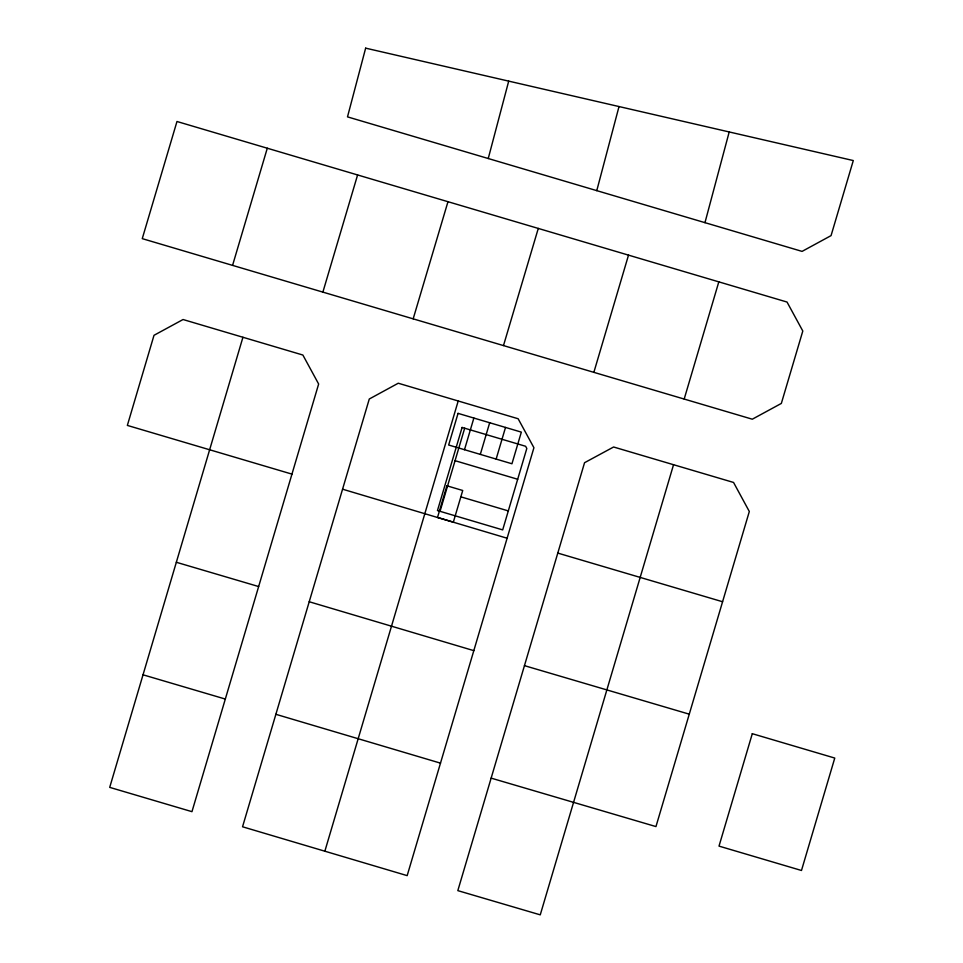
<?xml version="1.0" encoding="UTF-8"?>
<svg xmlns="http://www.w3.org/2000/svg" width="963" height="963" viewBox="0 0 963 963"><rect width="100%" height="100%" fill="white"/><g stroke="black" fill="none" stroke-linecap="round" stroke-linejoin="round"><path stroke-width="1.44" d="M488.241 158.522L508.705 81.145M596.771 190.65L619.016 106.556M704.964 222.67L729.196 131.979M242.929 337.291L109.71 787.373L191.962 811.665L318.645 384.02L302.876 355.034L183.054 319.523L154.008 335.305L127.357 425.417L291.958 474.121M275.875 714.305L369.286 399.007L398.261 383.226L518.142 418.749L533.923 447.723L407.168 875.632L242.544 826.784L275.875 714.305L440.512 763.153M593.858 372.344L142.259 238.643L176.975 121.494L787.024 302.045L802.805 331.019L781.342 403.425L752.296 419.206L593.858 372.344L628.526 255.099M684.187 399.043L718.819 281.858M232.577 265.367L267.293 148.218M322.882 292.102L357.598 174.953M413.187 318.801L447.976 201.688M324.856 851.208L458.207 400.981M440.043 511.329L464.684 428.21M464.491 449.709L473.868 418.062M503.493 345.548L538.281 228.424M480.308 454.392L489.686 422.745M496.138 459.086L505.515 427.44M673.546 464.708L540.255 914.85L457.822 890.631L584.553 462.709L613.6 447.001L733.553 482.451L749.322 511.497L655.959 826.579L491.142 778.128M557.794 553.087L722.587 601.743M176.325 562.272L258.65 586.551M524.45 665.65L689.267 714.173M143.054 674.81L225.306 699.054M455.054 460.687L517.697 479.261M460.844 496.836L508.308 510.908M309.207 601.743L473.832 650.651M342.563 489.192L507.116 538.233M365.651 48.15L347.499 116.872L802.071 251.391L831.057 235.622L853.29 160.556L365.651 48.15M752.296 733.698L719.012 846.116L801.481 870.48L834.765 758.062L752.296 733.698M458.051 413.368L448.662 445.014L511.955 463.769L521.332 432.122L458.051 413.368M462.096 427.452L437.467 510.559L502.686 529.891L526.809 448.469L525.617 446.278L462.096 427.452M446.892 485.797L437.515 517.444L453.344 522.139L462.721 490.492L446.892 485.797"/></g></svg>
